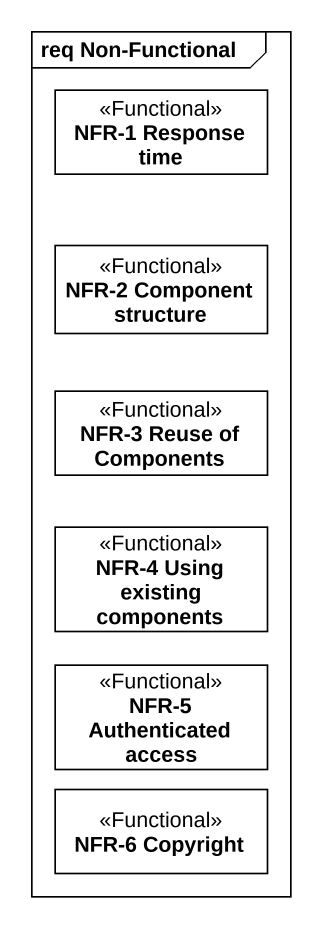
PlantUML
@startuml
mainframe req Non-Functional
hide circle
hide empty members
class "NFR-1 Response time" as NFR_1_Response_time <<Functional>>
class "NFR-2 Component structure" as NFR_2_Component_structure <<Functional>>
class "NFR-3 Reuse of Components" as NFR_3_Reuse_of_Components <<Functional>>
class "NFR-4 Using existing components" as NFR_4_Using_existing <<Functional>>
class "NFR-5 Authenticated access" as NFR_5_Authenticated_access <<Functional>>
class "NFR-6 Copyright" as NFR_6_Copyright <<Functional>>
@enduml
